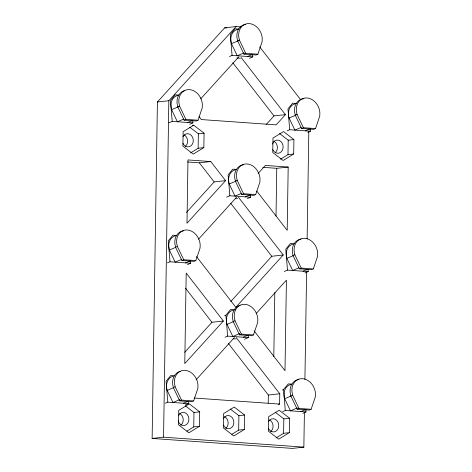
<?xml version="1.0" encoding="UTF-8"?>
<svg xmlns="http://www.w3.org/2000/svg" width="472" height="472" viewBox="0 0 472 472"><rect width="100%" height="100%" fill="white"/><g stroke="black" fill="none" stroke-linecap="round" stroke-linejoin="round"><path stroke-width="0.71" d="M304.399 412.528L303.856 447.132L292.428 448.4L152.132 438.447L157.412 101.987L224.648 27.824L236.077 26.556L240.921 26.898M152.132 438.447L163.554 437.178L168.84 100.719L236.077 26.556M186.9 431.119L193.756 426.93L193.98 412.481L185.348 405.837M190.658 152.839L198.134 148.261L198.358 133.812L189.726 127.174M199.467 426.293L199.691 411.844L189.331 403.879L178.746 410.357L178.516 424.806L188.877 432.777L199.467 426.293L193.756 426.93M193.709 125.21L183.124 131.694L182.894 146.143L193.255 154.108L203.845 147.63L204.069 133.181L193.709 125.21L192.281 125.369M231.829 434.311L238.679 430.116L238.903 415.667L230.271 409.023M244.39 429.479L244.62 415.03L234.254 407.065L223.669 413.543L223.439 427.992L233.805 435.963L244.39 429.479L238.679 430.116M268.22 403.141L268.35 395.029L228.424 343.533M273.807 356.519L274.816 292.481M276.014 216.152L276.763 168.315L288.191 167.047L287.194 230.342L256.738 191.054M278.185 404.238L279.613 404.085L279.778 393.76L236.26 337.639M276.126 437.88L283.601 433.302L283.831 418.853L275.194 412.215M280.504 159.212L287.979 154.639L288.209 140.19L279.572 133.546M289.312 432.671L289.542 418.221L279.182 410.251L268.592 416.735L268.367 431.184L278.728 439.149L289.312 432.671L283.601 433.302M293.69 154.002L293.92 139.553L283.56 131.588L272.969 138.066L272.745 152.515L283.106 160.486L293.69 154.002L287.979 154.639M304.918 379.399L306.611 271.907M307.13 238.779L308.818 131.287M198.039 120.23L202.27 107.693L202.376 104.135A14.101 11.346 66.9 0 0 189.484 89.615A14.101 11.346 66.9 0 0 178.853 102.465L179.555 106.082L185.927 119.375L198.039 120.23L196.228 121.003L184.115 120.148L177.749 106.855L177.047 103.238A14.101 11.346 66.9 0 1 184.67 90.636M257.889 54.215L262.119 41.678L262.225 38.12A14.101 11.346 66.9 0 0 249.334 23.6A14.101 11.346 66.9 0 0 238.702 36.45L239.404 40.067L245.776 53.36L257.889 54.215L256.078 54.988L243.965 54.133L237.599 40.84L236.897 37.229A14.101 11.346 66.9 0 1 245.694 24.414M195.833 260.597L200.063 248.06L200.175 244.502A14.101 11.346 66.9 0 0 187.278 229.982A14.101 11.346 66.9 0 0 176.652 242.832L177.354 246.449L183.72 259.736L195.833 260.597L194.022 261.37L181.915 260.509L175.543 247.222L174.841 243.605A14.101 11.346 66.9 0 1 183.643 230.79M255.682 194.582L259.913 182.044L260.025 178.487A14.101 11.346 66.9 0 0 247.127 163.967A14.101 11.346 66.9 0 0 236.501 176.817L237.204 180.434L243.57 193.721L255.682 194.582L253.871 195.355L241.764 194.493L235.392 181.207L234.69 177.59A14.101 11.346 66.9 0 1 243.493 164.775M193.626 400.958L197.857 388.421L197.969 384.869A14.101 11.346 66.9 0 0 185.071 370.343A14.101 11.346 66.9 0 0 174.445 383.199L175.147 386.81L181.519 400.103L193.626 400.958L191.821 401.737L179.708 400.875L173.336 387.583L172.634 383.972A14.101 11.346 66.9 0 1 180.257 371.37M315.532 128.567L319.762 116.029L319.868 112.472A14.101 11.346 66.9 0 0 306.977 97.952A14.101 11.346 66.9 0 0 296.351 110.802L297.053 114.419L303.419 127.705L315.532 128.567L313.721 129.34L301.614 128.478L295.242 115.192L294.54 111.575A14.101 11.346 66.9 0 1 303.944 98.713M253.476 334.949L257.706 322.406L257.818 318.854A14.101 11.346 66.9 0 0 244.921 304.328A14.101 11.346 66.9 0 0 234.295 317.184L234.997 320.795L241.369 334.087L253.476 334.949L251.665 335.722L239.558 334.86L233.186 321.568L232.484 317.957A14.101 11.346 66.9 0 1 240.106 305.354M313.325 268.934L317.556 256.396L317.668 252.839A14.101 11.346 66.9 0 0 304.77 238.313A14.101 11.346 66.9 0 0 294.144 251.169L294.847 254.78L301.219 268.072L313.325 268.934L311.514 269.707L299.407 268.845L293.035 255.558L292.333 251.942A14.101 11.346 66.9 0 1 301.136 239.127M311.119 409.295L315.355 396.757L315.461 393.2A14.101 11.346 66.9 0 0 302.57 378.68A14.101 11.346 66.9 0 0 291.938 391.53L292.64 395.147L299.012 408.439L311.119 409.295L309.313 410.068L297.201 409.212L290.835 395.919L290.127 392.309A14.101 11.346 66.9 0 1 298.929 379.494M224.625 315.75L225.917 315.196L230.601 309.532L235.133 309.856M282.268 390.102L283.56 389.547L288.245 383.883L292.133 384.161M200.765 98.778L238.785 56.841M186.44 212.488L214.158 181.921L225.581 180.652L210.772 161.554L187.974 159.937L186.983 223.232L225.581 180.652M266.202 124.514L274.008 115.905L285.43 114.637L241.115 57.484M285.43 114.637L276.161 124.862L201.302 119.552L199.066 116.672M198.565 239.145L236.584 197.207M258.184 173.377L265.394 165.43L288.191 167.047M184.735 352.307L211.952 322.287L223.374 321.019L186.198 273.064L184.776 363.593L223.374 321.019M230.82 301.478L271.801 256.272L283.224 255.004L238.466 197.272M283.224 255.004L235.823 307.29L196.435 256.485M196.122 379.765L234.383 337.563M256.225 313.473L286.415 280.173L284.994 370.703L254.083 330.842M237.599 40.84L239.404 40.067M244.083 52.852L237.245 55.773L231.439 43.66L238.277 40.739M229.475 56.498L232.059 55.395L252.791 56.864L252.614 54.699M243.965 54.133L245.776 53.36M247.611 56.51L251.965 54.646M249.558 58.245L252.791 56.864M177.749 106.855L179.555 106.082M183.614 119.133L177.395 121.788L171.59 109.675L178.428 106.755M168.976 122.785L172.209 121.404L192.942 122.879L192.765 120.714M184.115 120.148L185.927 119.375M187.762 122.525L192.116 120.661M189.709 124.26L192.942 122.879M295.242 115.192L297.053 114.419M301.106 127.464L294.888 130.125L289.082 118.012L295.92 115.091M287.118 130.844L289.702 129.741L310.434 131.216L310.198 128.325M301.614 128.478L303.419 127.705M305.254 130.862L310.228 128.732M307.85 132.319L310.434 131.216M235.392 181.207L237.204 180.434M241.257 193.479L235.038 196.14L229.233 184.027L236.077 181.1M226.619 197.137L229.852 195.756L250.585 197.225L250.349 194.34M241.764 194.493L243.57 193.721M245.405 196.871L250.378 194.747M247.357 198.612L250.585 197.225M175.543 247.222L177.354 246.449M181.407 259.494L175.189 262.155L169.383 250.042L175.602 247.381M167.418 262.875L170.003 261.771L190.735 263.24L190.558 261.081M181.915 260.509L183.72 259.736M185.555 262.886L190.529 260.762M187.508 264.621L190.735 263.24M293.035 255.558L294.847 254.78M298.9 267.83L292.681 270.491L286.876 258.379L293.094 255.718M284.268 271.488L287.495 270.108L308.234 271.577L308.051 269.412M299.407 268.845L301.219 268.072M303.048 271.223L307.402 269.365M305 272.958L308.234 271.577M233.186 321.568L234.997 320.795M239.676 333.58L232.832 336.501L227.026 324.394L233.245 321.733M225.061 337.226L227.646 336.123L248.384 337.592L248.201 335.427M239.558 334.86L241.369 334.087M243.198 337.238L247.552 335.38M244.502 339.25L248.384 337.592M173.336 387.583L175.147 386.81M179.826 399.595L172.982 402.516L167.177 390.409L173.395 387.748M165.212 403.241L167.796 402.138L188.535 403.607L188.352 401.442M179.708 400.875L181.519 400.103M183.348 403.253L187.703 401.395M185.301 404.988L188.535 403.607M290.835 395.919L292.64 395.147M297.319 407.932L290.475 410.852L284.669 398.74L290.894 396.085M282.704 411.578L285.294 410.475L306.027 411.944L305.844 409.779M297.201 409.212L299.012 408.439M300.841 411.59L305.821 409.46M302.794 413.324L306.027 411.944M157.412 101.987L168.84 100.719M198.358 133.812L204.069 133.181M198.134 148.261L203.845 147.63M288.209 140.19L293.92 139.553M187.579 161.984L199.349 162.822L210.772 161.554M268.35 395.029L279.778 393.76M193.98 412.481L199.691 411.844M238.903 415.667L244.62 415.03M283.831 418.853L289.542 418.221M224.648 27.824L226.725 27.972M238.897 29.081L235.009 28.804L230.324 34.468L232.059 55.395M236.826 57.985L240.401 58.239M179.047 95.096L175.159 94.819L170.475 100.483L172.209 121.404M296.54 103.433L292.652 103.156L287.967 108.82L289.702 129.741M262.792 167.324L276.763 168.315M236.69 169.442L232.802 169.171L228.118 174.835L229.852 195.756M235.339 198.399L237.481 198.553M176.841 235.457L172.953 235.186L168.268 240.85L170.003 261.771M294.333 243.794L290.451 243.517L285.767 249.186L287.495 270.108M233.133 338.766L235.994 338.967M174.64 375.824L170.752 375.547L166.067 381.211L167.796 402.138M194.204 398.026L279.613 404.085M163.554 437.178L303.856 447.132M259.671 46.87L300.599 99.651M232.826 62.794L274.008 115.905M199.349 162.822L214.158 181.921M230.619 203.155L271.801 256.272M185.525 288.197L211.952 322.287M283.56 389.547L285.294 410.475M225.917 315.196L227.646 336.123M171.59 109.675A12.431 10 66.9 0 1 177.696 95.421M286.876 258.379A12.431 10 66.9 0 1 292.982 244.124M231.439 43.66A12.431 10 66.9 0 1 238.85 29.193M183.036 136.65A6.632 5.516 83.7 0 1 191.402 135.488A6.632 5.516 83.7 0 1 191.243 145.606A6.632 5.516 83.7 0 1 182.929 143.258M272.456 144.043A6.632 5.516 83.7 0 1 280.74 141.364A6.632 5.516 83.7 0 1 281.336 151.742A6.632 5.516 83.7 0 1 272.781 149.63M273.896 141.228A6.632 5.516 83.7 0 1 275.742 152.25M178.658 415.319A6.632 5.516 83.7 0 1 187.26 414.428A6.632 5.516 83.7 0 1 186.346 424.694A6.632 5.516 83.7 0 1 178.162 420.847M179.667 413.519A6.632 5.516 83.7 0 1 183.177 419.118A6.632 5.516 83.7 0 1 180.764 425.231M268.503 421.691A6.632 5.516 83.7 0 1 276.875 420.528A6.632 5.516 83.7 0 1 276.716 430.647A6.632 5.516 83.7 0 1 268.403 428.299M269.518 419.897A6.632 5.516 83.7 0 1 273.022 425.496A6.632 5.516 83.7 0 1 270.615 431.603M184.045 134.856A6.632 5.516 83.7 0 1 187.555 140.455A6.632 5.516 83.7 0 1 185.142 146.568M224.589 416.705A6.632 5.516 83.7 0 1 228.1 422.31A6.632 5.516 83.7 0 1 225.687 428.417M223.58 418.505A6.632 5.516 83.7 0 1 231.953 417.337A6.632 5.516 83.7 0 1 231.793 427.461A6.632 5.516 83.7 0 1 223.474 425.113M167.177 390.409A12.431 10 66.9 0 1 173.283 376.149M284.669 398.74A12.431 10 66.9 0 1 290.781 384.485M289.082 118.012A12.431 10 66.9 0 1 295.189 103.757M169.383 250.042A12.431 10 66.9 0 1 176.793 235.569M229.233 184.027A12.431 10 66.9 0 1 235.339 169.772M227.026 324.394A12.431 10 66.9 0 1 233.133 310.133"/></g></svg>
